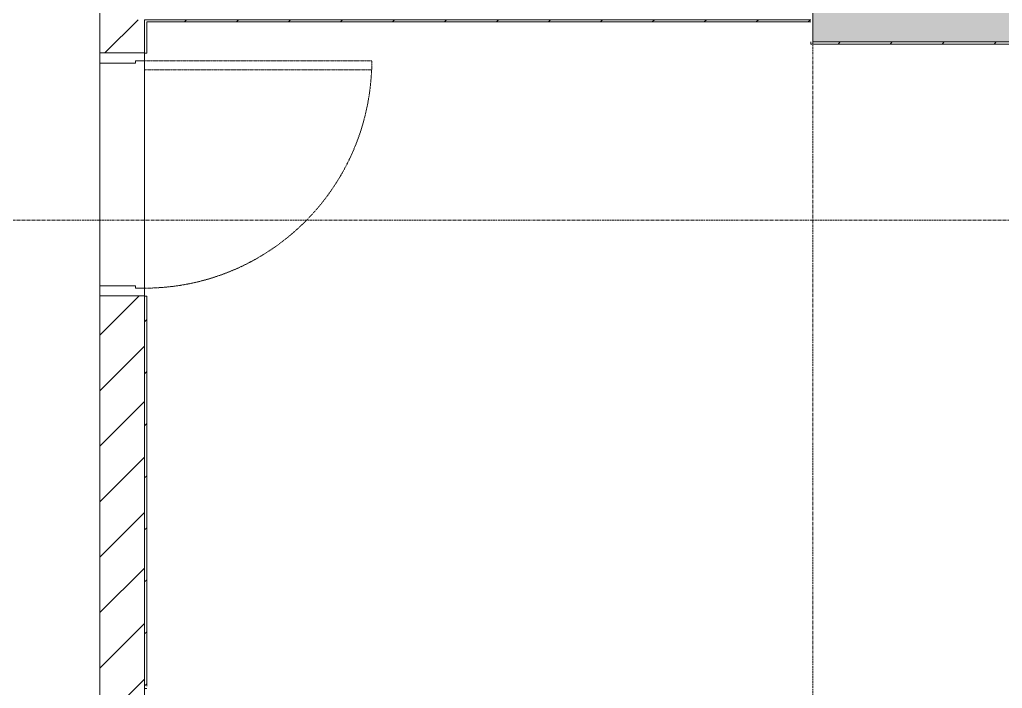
# Model space of a CAD drawing. Header units: millimetres. Extents: x 5359 to 218750, y -16347 to 109893.
# Drawn here: x 118492 to 122903, y 22437 to 25437 of the extents above; entities that cross this region are included whole.
import ezdxf

# ---------------------------------------------------------------- set-up
doc = ezdxf.new("R2010")
doc.units = ezdxf.units.MM
doc.linetypes.add('Grid Line', pattern=[22.225, 12.7, -3.175, 3.175, -3.175])
doc.linetypes.add('NET VAN', pattern=[1.06, 0.53, -0.53])
for name, color, linetype, lineweight in [('0-1', 7, 'Continuous', 5), ('A-DETL-GENF-2', 9, 'NET VAN', 9), ('A-DOOR', 31, 'Continuous', 9), ('A-DOOR-FRAM', 31, 'Continuous', 9), ('A-FLOR', 192, 'Continuous', 9), ('A-FLOR-1', 9, 'Continuous', 9), ('A-WALL', 113, 'Continuous', 9), ('A-WALL-3', 113, 'Continuous', 18), ('A-WALL-PATT-2', 9, 'Continuous', 9), ('A-WALL-PATT-3', 111, 'Continuous', 9), ('I-WALL-1', 53, 'Continuous', 18), ('S-COLS-2', 53, 'Continuous', 18), ('S-COLS-3', 9, 'Continuous', 9), ('S-GRID-1', 1, 'Grid Line', 9)]:
    doc.layers.add(name, color=color, linetype=linetype, lineweight=lineweight)
pattern_1 = [(45, (0, 0), (-116.67262, 116.67262), [])]

# ---------------------------------------------------------------- blocks, each defined once
blk = doc.blocks.new('M_Concrete-Rectangular-Column2 - 400x1300-812637-TKCS_MB ĐỊNH VỊ CỔNG-HÀNG RÀO')
at = {"layer": 'S-COLS-3'}
blk.add_hatch(color=256, dxfattribs=at).paths.add_polyline_path([(-650, 200), (-650, -200), (650, -200), (650, 200), (162, 200)])
at = {"layer": 'S-COLS-2'}
for p, q in [((-650, 200), (650, 200)), ((-650, -200), (-650, 200)), ((650, 200), (650, -200)), ((650, -200), (-650, -200))]:
    blk.add_line(p, q, dxfattribs=at)
blk = doc.blocks.new('NCV_TKTC_KET CAU_rvt-1-TKCS_MB ĐỊNH VỊ CỔNG-HÀNG RÀO')
at = {"layer": 'S-COLS-3'}
blk.add_blockref('M_Concrete-Rectangular-Column2 - 400x1300-812637-TKCS_MB ĐỊNH VỊ CỔNG-HÀNG RÀO', (122702.6, 25536.9), dxfattribs=at)
blk = doc.blocks.new('NCV_TKTC_TANG 1_rvt-1-TKCS_MB ĐỊNH VỊ CỔNG-HÀNG RÀO')
at = {"layer": 'A-WALL-PATT-2'}
h = blk.add_hatch(dxfattribs=at)
h.set_pattern_fill('FP_3', color=256, style=0, pattern_type=2)
h.set_pattern_definition(pattern_1)
h.paths.add_polyline_path([(119062.6, 22436.9), (119062.6, 24196.5), (119052.6, 24196.5), (119052.6, 22436.9)])
h.paths.add_polyline_path([(119062.6, 25286.5), (119062.6, 25436.9), (119052.6, 25436.9), (119052.6, 25286.5)])
h = blk.add_hatch(dxfattribs=at)
h.set_pattern_fill('FP_3', color=256, style=0, pattern_type=2)
h.set_pattern_definition(pattern_1)
h.paths.add_polyline_path([(119062.6, 25426.9), (122042.4, 25426.9), (122042.4, 25436.9), (119062.6, 25436.9)])
h = blk.add_hatch(dxfattribs=at)
h.set_pattern_fill('FP_3', color=256, style=0, pattern_type=2)
h.set_pattern_definition(pattern_1)
h.paths.add_polyline_path([(122042.4, 25326.9), (123352.4, 25326.9), (123352.4, 25336.9), (122042.4, 25336.9)])
at = {"layer": 'A-FLOR-1'}
for p, q in [((122052.4, 25336.9), (122052.4, 25436.9)), ((119052.7, 24196.5), (119052.7, 25286.5)), ((118852.7, 25242.4), (118852.7, 24242.4)), ((119052.6, 25252.4), (119052.6, 24232.4))]:
    blk.add_line(p, q, dxfattribs=at)
at = {"layer": 'I-WALL-1'}
for p, q in [((119052.6, 25436.9), (119052.6, 25287.4)), ((119062.6, 25436.9), (119052.6, 25436.9)), ((122042.4, 25436.9), (119062.6, 25436.9)), ((119062.6, 25286.5), (119062.6, 25426.9)), ((119062.6, 25426.9), (122042.4, 25426.9)), ((122042.4, 25336.9), (122042.4, 25326.9)), ((122042.4, 25326.9), (123352.4, 25326.9)), ((119052.6, 25286.5), (119062.6, 25286.5)), ((119052.6, 24196.5), (119052.6, 22436.9)), ((119062.6, 24196.5), (119052.6, 24196.5)), ((119062.6, 22446.9), (119062.6, 24196.5)), ((119052.6, 22436.9), (119062.6, 22436.9))]:
    blk.add_line(p, q, dxfattribs=at)
blk = doc.blocks.new('FD_05 - FD_05-1000x2200mm-835433-TKCS_MB ĐỊNH VỊ CỔNG-HÀNG RÀO')
at = {"layer": 'A-DETL-GENF-2'}
for p, q in [((510, -100), (470, -100)), ((470, -100), (470, -1120)), ((510, -1120), (510, -100)), ((470, -1120), (510, -1120))]:
    blk.add_line(p, q, dxfattribs=at)
blk.add_arc((510, -100), 1020, 180, 267.7525, dxfattribs=at)
at = {"layer": 'A-DOOR-FRAM'}
for p, q in [((-545, 100), (-500, 100)), ((-545, -100), (-545, 100)), ((-500, 100), (-500, -60)), ((500, 100), (545, 100)), ((500, -60), (500, 100)), ((545, 100), (545, -100)), ((-500, -60), (-510, -60)), ((-510, -60), (-510, -100)), ((510, -60), (500, -60)), ((510, -100), (510, -60)), ((-510, -100), (-545, -100)), ((545, -100), (510, -100))]:
    blk.add_line(p, q, dxfattribs=at)

msp = doc.modelspace()

# ---------------------------------------------------------------- hatches: boundary and pattern name
at = {"layer": 'A-WALL-PATT-3'}
h = msp.add_hatch(dxfattribs=at)
h.set_pattern_fill('FP_1', color=256, style=0, pattern_type=2)
h.set_pattern_definition([(45, (0, 0), (-124.4508, 124.4508), [])])
h.paths.add_polyline_path([(118852.6, 21486.9), (119052.6, 21486.9), (119052.6, 24197.4), (118852.6, 24197.4), (118852.6, 21623.4)])
h.paths.add_polyline_path([(118852.6, 25287.4), (119052.6, 25287.4), (119052.6, 25436.9), (118852.6, 25436.9)])

# ---------------------------------------------------------------- linework, layer by layer
at = {"layer": 'A-FLOR'}
msp.add_line((118852.5, 21486.9), (118852.5, 25436.9), dxfattribs=at)
at = {"layer": 'A-WALL'}
for p, q in [((118852.6, 25287.4), (118852.6, 25636.9)), ((118852.6, 24242.4), (118852.6, 25242.4)), ((119052.6, 25252.4), (119052.6, 24232.4)), ((118852.6, 24197.4), (118852.6, 21286.9))]:
    msp.add_line(p, q, dxfattribs=at)
at = {"layer": 'A-WALL-3'}
for p, q in [((119052.6, 25287.4), (119052.6, 25436.9)), ((119052.6, 21486.9), (119052.6, 24197.4))]:
    msp.add_line(p, q, dxfattribs=at)
at = {"layer": 'S-GRID-1'}
for p, q in [((122052.6, 13102.5), (122052.6, 80482.7)), ((135474.6, 24536.9), (24837.1, 24536.9))]:
    msp.add_line(p, q, dxfattribs=at)

# ---------------------------------------------------------------- block references
at = {"layer": '0-1'}
for name in ['NCV_TKTC_KET CAU_rvt-1-TKCS_MB ĐỊNH VỊ CỔNG-HÀNG RÀO', 'NCV_TKTC_TANG 1_rvt-1-TKCS_MB ĐỊNH VỊ CỔNG-HÀNG RÀO']:
    msp.add_blockref(name, (0, 0), dxfattribs=at)
at = {"layer": 'A-DOOR', "rotation": 90.00000000000007}
msp.add_blockref('FD_05 - FD_05-1000x2200mm-835433-TKCS_MB ĐỊNH VỊ CỔNG-HÀNG RÀO', (118952.6, 24742.4), dxfattribs=at)

doc.saveas('drawing.dxf')
